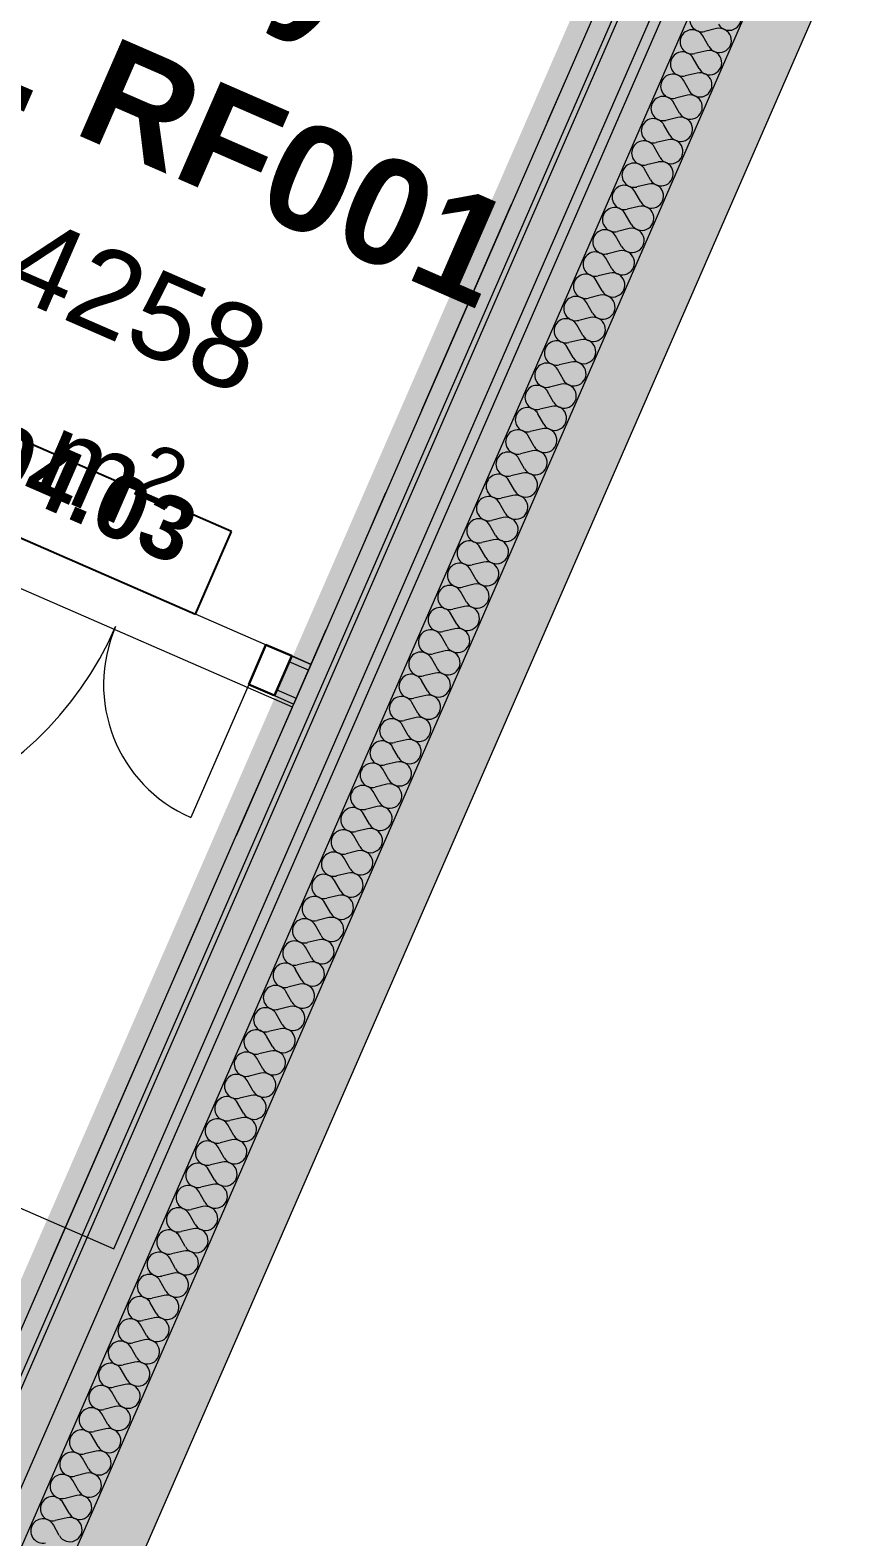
# Model space of a CAD drawing. Header units: millimetres. Extents: x -50172 to 90294, y -72116 to 25069.
# Drawn here: x 66959 to 68888, y -24110 to -20559 of the extents above; entities that cross this region are included whole.
import ezdxf
from ezdxf.enums import TextEntityAlignment as Align

# ---------------------------------------------------------------- set-up
doc = ezdxf.new("R2010")
doc.units = ezdxf.units.MM
doc.header["$MEASUREMENT"] = 0
doc.linetypes.add('Double Dashed', pattern=[1093.611073, 529.166651, -211.666656, 141.111112, -211.666656])
for name, color, linetype, lineweight, true_color in [('A-95-M-SFS_Edge_Pen_No__252', 7, 'Continuous', 13, 0xe8e8e8), ('New_A-20-M_Floor_Slab_Pen_No__255', 7, 'Continuous', 13, 0xe8e8e8), ('New_A-25-M_Wall_Ext_Pen_No__102', 7, 'Continuous', 15, 0xcccccc), ('New_A-25-M_Wall_Ext_Pen_No__107', 7, 'Continuous', 15, 0xa6a6a6), ('New_A-25-M_Wall_Int_Pen_No__107', 7, 'Continuous', 15, 0xa6a6a6), ('New_A-35-M_FFE-Zone_Pen_No__74', 7, 'Continuous', 20, 0x606060), ('New_ArchiCAD Doors_Pen_No__43', 7, 'Continuous', 30, 0x444444), ('New_ArchiCAD Doors_Pen_No__63', 7, 'Continuous', 20, 0x606060)]:
    doc.layers.add(name, color=color, linetype=linetype, lineweight=lineweight, true_color=true_color)
for name, color, linetype in [('New_A-15-MG_Structural_Grid', 7, 'Continuous'), ('New_A-20-M_Floor_Slab', 7, 'Continuous'), ('New_A-25-M_Wall_Ext', 7, 'Continuous'), ('New_A-25-M_Wall_Int', 7, 'Continuous'), ('New_A-35-M_FFE-Zone', 7, 'Continuous'), ('New_A-95-D_Dim_Grid.Dim', 7, 'Continuous'), ('New_ArchiCAD Door Markers', 7, 'Continuous'), ('New_ArchiCAD Doors', 7, 'Continuous')]:
    doc.layers.add(name, color=color, linetype=linetype)
for name, color, linetype, lineweight in [('New_A-15-MG_Structural_Grid_Pen_No__4', 7, 'Continuous', 20), ('New_A-20-M_Roof_Pen_No__2', 8, 'Continuous', 15), ('New_A-25-M_Wall_Ext_Pen_No__1', 7, 'Continuous', 13), ('New_A-25-M_Wall_Ext_Pen_No__141', 255, 'Continuous', 0), ('New_A-25-M_Wall_Ext_Pen_No__99', 255, 'Continuous', 13), ('New_A-25-M_Wall_Int_Pen_No__1', 7, 'Continuous', 13), ('New_A-95-D_Dim_Grid.Dim_Pen_No__4', 7, 'Continuous', 20), ('New_ArchiCAD Door Markers_Pen_No__1', 7, 'Continuous', 13), ('New_ArchiCAD Door Markers_Pen_No__5', 7, 'Continuous', 25), ('New_ArchiCAD Doors_Pen_No__1', 7, 'Continuous', 13), ('New_ArchiCAD Zone Stamps_Pen_No__9', 7, 'Continuous', 13)]:
    doc.layers.add(name, color=color, linetype=linetype, lineweight=lineweight)
doc.styles.add('GENERATED_STYLE_1', font='')
doc.styles.add('GENERATED_STYLE_2', font='')
doc.styles.add('GENERATED_STYLE_3', font='')
doc.styles.add('GENERATED_STYLE_4', font='')
doc.styles.get('GENERATED_STYLE_1').set_extended_font_data('Arial', bold=True)
doc.styles.get('GENERATED_STYLE_2').set_extended_font_data('Swis721 BT', bold=True)
doc.styles.get('GENERATED_STYLE_3').set_extended_font_data('Arial')
doc.styles.get('GENERATED_STYLE_4').set_extended_font_data('Swis721 BT')
doc.dimstyles.new('GENERATED_STYLE__5', dxfattribs={"dimtxt": 300, "dimasz": 95, "dimexe": 0.18, "dimexo": 0, "dimgap": 0.09, "dimtad": 1, "dimdec": 0, "dimzin": 0, "dimdsep": 46, "dimtxsty": 'GENERATED_STYLE_4', "dimblk": 'ARROWHEAD_2', "dimblk1": 'ARROWHEAD_2', "dimblk2": 'ARROWHEAD_2', "dimcen": 0.09, "dimclrd": 7, "dimclre": 7, "dimclrt": 7, "dimadec": 0, "dimazin": 0, "dimtfac": 1, "dimtdec": 4, "dimtmove": 0, "dimatfit": 3, "dimfxl": 1, "dimtolj": 1, "dimtzin": 0, "dimarcsym": 0})

# ---------------------------------------------------------------- blocks, each defined once
blk = doc.blocks.new('Slab_10_2', base_point=(56303.1, -24527.1))
at = {"layer": 'New_A-20-M_Floor_Slab_Pen_No__255', "linetype": 'Continuous', "flags": 128}
blk.add_lwpolyline([(56303.1, -24527.1), (61381.3, -26741.5), (63295, -22352.8), (63873.5, -21025.9), (64606.9, -21345.7), (64142.5, -22410.5), (65523.5, -23012.7), (65614, -23052.1), (65721.1, -22805.9), (67155.6, -23431.4), (68742.3, -19792.8), (65103.2, -18206), (60025, -15991.6)], close=True, dxfattribs=at)
blk = doc.blocks.new('Stair 01_INB 4257_7_1', base_point=(64470.9, -25717.5))
at = {"layer": 'New_A-35-M_FFE-Zone_Pen_No__74', "linetype": 'Continuous'}
for p, q in [((67576.4, -22155), (66298.2, -21597.7)), ((67458.5, -22425.5), (67576.4, -22155)), ((65070.4, -27902.1), (67458.5, -22425.5))]:
    blk.add_line(p, q, dxfattribs=at)
at = {"layer": 'New_ArchiCAD Zone Stamps_Pen_No__9'}
for tag, height, style, p in [('ROOM_NAME', 250, 'GENERATED_STYLE_1', (64214.1, -24409)), ('zoneNameLine2', 250, 'GENERATED_STYLE_1', (64025.7, -24841.2)), ('ROOM_NUMBER', 200, 'GENERATED_STYLE_3', (63837.2, -25261.9)), ('measuredAreaCode', 200, 'GENERATED_STYLE_3', (63680.2, -25622)), ('DUMMY_649', 200, 'GENERATED_STYLE_3', (63987.6, -25756)), ('DUMMY_650', 200, 'GENERATED_STYLE_3', (64477, -25969.4)), ('DUMMY_651', 133.3, 'GENERATED_STYLE_3', (64756.2, -26075.9))]:
    blk.add_attdef(tag, text='', height=height, rotation=336.4404, dxfattribs=dict(at, style=style)).set_placement(p, align=Align.TOP_LEFT)
blk = doc.blocks.new('Lobby_INB 4258_8_1', base_point=(67102, -21229.9))
at = {"layer": 'New_A-35-M_FFE-Zone_Pen_No__74', "linetype": 'Continuous'}
for p, q in [((66434, -19091.7), (65538.1, -21146.2)), ((68516.2, -19999.7), (66434, -19091.7)), ((67620.4, -22054.2), (68516.2, -19999.7)), ((65538.1, -21146.2), (67620.4, -22054.2))]:
    blk.add_line(p, q, dxfattribs=at)
at = {"layer": 'New_ArchiCAD Zone Stamps_Pen_No__9'}
for tag, height, style, p in [('ROOM_NAME', 250, 'GENERATED_STYLE_1', (66845.1, -19921.5)), ('zoneNameLine2', 250, 'GENERATED_STYLE_1', (66656.7, -20353.6)), ('ROOM_NUMBER', 200, 'GENERATED_STYLE_3', (66468.3, -20774.3)), ('measuredAreaCode', 200, 'GENERATED_STYLE_3', (66311.3, -21134.4)), ('DUMMY_649', 200, 'GENERATED_STYLE_3', (66618.7, -21268.5)), ('DUMMY_650', 200, 'GENERATED_STYLE_3', (66968.2, -21420.9)), ('DUMMY_651', 133.3, 'GENERATED_STYLE_3', (67247.5, -21527.4))]:
    blk.add_attdef(tag, text='', height=height, rotation=336.4404, dxfattribs=dict(at, style=style)).set_placement(p, align=Align.TOP_LEFT)
blk = doc.blocks.new('*X357')
at = {"layer": 'New_A-25-M_Wall_Ext_Pen_No__107', "linetype": 'Continuous'}
for p, q in [((68575.8, -20555.9), (68548, -20562.5)), ((68557.5, -20597.8), (68543.4, -20572.9)), ((68534.7, -20650.2), (68520.6, -20625.3)), ((68553, -20608.3), (68525.2, -20614.8)), ((68530.1, -20660.6), (68502.3, -20667.2)), ((68511.9, -20702.5), (68497.8, -20677.7)), ((68489, -20754.9), (68474.9, -20730.1)), ((68507.3, -20713), (68479.5, -20719.6)), ((68484.5, -20765.4), (68456.7, -20772)), ((68466.2, -20807.3), (68452.1, -20782.5)), ((68443.4, -20859.7), (68429.3, -20834.8)), ((68461.6, -20817.8), (68433.8, -20824.4)), ((68438.8, -20870.2), (68411, -20876.7)), ((68420.5, -20912.1), (68406.4, -20887.2)), ((68397.7, -20964.4), (68383.6, -20939.6)), ((68415.9, -20922.5), (68388.1, -20929.1)), ((68393.1, -20974.9), (68365.3, -20981.5)), ((68374.8, -21016.8), (68360.7, -20992)), ((68352, -21069.2), (68337.9, -21044.4)), ((68370.3, -21027.3), (68342.5, -21033.9)), ((68347.4, -21079.7), (68319.6, -21086.3)), ((68329.2, -21121.6), (68315.1, -21096.7)), ((68306.3, -21174), (68292.2, -21149.1)), ((68324.6, -21132.1), (68296.8, -21138.6)), ((68301.8, -21184.4), (68273.9, -21191)), ((68283.5, -21226.3), (68269.4, -21201.5)), ((68260.6, -21278.7), (68246.5, -21253.9)), ((68278.9, -21236.8), (68251.1, -21243.4)), ((68256.1, -21289.2), (68228.3, -21295.8)), ((68237.8, -21331.1), (68223.7, -21306.3)), ((68215, -21383.5), (68200.9, -21358.6)), ((68233.2, -21341.6), (68205.4, -21348.2)), ((68192.1, -21435.9), (68178, -21411)), ((68210.4, -21394), (68182.6, -21400.5)), ((68187.6, -21446.3), (68159.8, -21452.9)), ((68169.3, -21488.2), (68155.2, -21463.4)), ((68146.4, -21540.6), (68132.3, -21515.8)), ((68164.7, -21498.7), (68136.9, -21505.3)), ((68141.9, -21551.1), (68114.1, -21557.7)), ((68123.6, -21593), (68109.5, -21568.2)), ((68100.8, -21645.4), (68086.7, -21620.5)), ((68119, -21603.5), (68091.2, -21610.1)), ((68096.2, -21655.9), (68068.4, -21662.4)), ((68077.9, -21697.8), (68063.8, -21672.9)), ((68055.1, -21750.1), (68041, -21725.3)), ((68073.4, -21708.2), (68045.6, -21714.8)), ((68050.5, -21760.6), (68022.7, -21767.2)), ((68032.3, -21802.5), (68018.2, -21777.7)), ((68009.4, -21854.9), (67995.3, -21830.1)), ((68027.7, -21813), (67999.9, -21819.6)), ((68004.8, -21865.4), (67977, -21872)), ((67986.6, -21907.3), (67972.5, -21882.4)), ((67963.7, -21959.7), (67949.6, -21934.8)), ((67982, -21917.8), (67954.2, -21924.3)), ((67959.2, -21970.1), (67931.4, -21976.7)), ((67940.9, -22012), (67926.8, -21987.2)), ((67918.1, -22064.4), (67904, -22039.6)), ((67936.3, -22022.5), (67908.5, -22029.1)), ((67913.5, -22074.9), (67885.7, -22081.5)), ((67895.2, -22116.8), (67881.1, -22092)), ((67872.4, -22169.2), (67858.3, -22144.3)), ((67890.7, -22127.3), (67862.8, -22133.9)), ((67867.8, -22179.7), (67840, -22186.2)), ((67849.5, -22221.6), (67835.4, -22196.7)), ((67826.7, -22273.9), (67812.6, -22249.1)), ((67845, -22232), (67817.2, -22238.6)), ((67822.1, -22284.4), (67794.3, -22291)), ((67803.9, -22326.3), (67789.8, -22301.5)), ((67781, -22378.7), (67766.9, -22353.9)), ((67799.3, -22336.8), (67771.5, -22343.4)), ((67758.2, -22431.1), (67744.1, -22406.2)), ((67776.5, -22389.2), (67748.7, -22395.8)), ((67753.6, -22441.6), (67725.8, -22448.1)), ((67735.3, -22483.5), (67721.2, -22458.6)), ((67712.5, -22535.8), (67698.4, -22511)), ((67730.8, -22493.9), (67703, -22500.5)), ((67707.9, -22546.3), (67680.1, -22552.9)), ((67689.7, -22588.2), (67675.6, -22563.4)), ((67666.8, -22640.6), (67652.7, -22615.8)), ((67685.1, -22598.7), (67657.3, -22605.3)), ((67662.3, -22651.1), (67634.5, -22657.7)), ((67644, -22693), (67629.9, -22668.1)), ((67621.2, -22745.4), (67607.1, -22720.5)), ((67639.4, -22703.5), (67611.6, -22710)), ((67616.6, -22755.8), (67588.8, -22762.4)), ((67598.3, -22797.8), (67584.2, -22772.9)), ((67575.5, -22850.1), (67561.4, -22825.3)), ((67593.7, -22808.2), (67565.9, -22814.8)), ((67570.9, -22860.6), (67543.1, -22867.2)), ((67552.6, -22902.5), (67538.5, -22877.7)), ((67529.8, -22954.9), (67515.7, -22930)), ((67548.1, -22913), (67520.3, -22919.6)), ((67525.2, -22965.4), (67497.4, -22971.9)), ((67507, -23007.3), (67492.9, -22982.4)), ((67484.1, -23059.7), (67470, -23034.8)), ((67502.4, -23017.7), (67474.6, -23024.3)), ((67479.6, -23070.1), (67451.7, -23076.7)), ((67461.3, -23112), (67447.2, -23087.2)), ((67438.4, -23164.4), (67424.3, -23139.6)), ((67456.7, -23122.5), (67428.9, -23129.1)), ((67433.9, -23174.9), (67406.1, -23181.5)), ((67415.6, -23216.8), (67401.5, -23191.9)), ((67392.8, -23269.2), (67378.7, -23244.3)), ((67411, -23227.3), (67383.2, -23233.8)), ((67388.2, -23279.6), (67360.4, -23286.2)), ((67369.9, -23321.6), (67355.8, -23296.7)), ((67347.1, -23373.9), (67333, -23349.1)), ((67365.4, -23332), (67337.6, -23338.6)), ((67342.5, -23384.4), (67314.7, -23391)), ((67324.2, -23426.3), (67310.1, -23401.5)), ((67301.4, -23478.7), (67287.3, -23453.8)), ((67319.7, -23436.8), (67291.9, -23443.4)), ((67278.6, -23531.1), (67264.5, -23506.2)), ((67296.8, -23489.2), (67269, -23495.7)), ((67274, -23541.6), (67246.2, -23548.1)), ((67255.7, -23583.5), (67241.6, -23558.6)), ((67232.9, -23635.8), (67218.8, -23611)), ((67251.2, -23593.9), (67223.4, -23600.5)), ((67228.3, -23646.3), (67200.5, -23652.9)), ((67210.1, -23688.2), (67196, -23663.4)), ((67187.2, -23740.6), (67173.1, -23715.7)), ((67205.5, -23698.7), (67177.7, -23705.3)), ((67182.6, -23751.1), (67154.8, -23757.7)), ((67164.4, -23793), (67150.3, -23768.1)), ((67141.5, -23845.4), (67127.4, -23820.5)), ((67159.8, -23803.5), (67132, -23810)), ((67137, -23855.8), (67109.2, -23862.4)), ((67118.7, -23897.7), (67104.6, -23872.9)), ((67095.9, -23950.1), (67081.8, -23925.3)), ((67114.1, -23908.2), (67086.3, -23914.8)), ((67091.3, -23960.6), (67063.5, -23967.2)), ((67073, -24002.5), (67058.9, -23977.6)), ((67050.2, -24054.9), (67036.1, -24030)), ((67068.5, -24013), (67040.7, -24019.6)), ((67045.6, -24065.4), (67017.8, -24071.9)), ((67027.3, -24107.3), (67013.2, -24082.4))]:
    blk.add_line(p, q, dxfattribs=at)
for centre, start, end in [((68541.4, -20534.6), 156.4418, 283.3117), ((68605.2, -20531.3), 209.572, 103.3117), ((68518.6, -20587), 29.572, 156.4418), ((68582.4, -20583.7), 209.572, 103.3117), ((68518.6, -20587), 156.4418, 283.3117), ((68495.8, -20639.4), 156.4418, 283.3117), ((68495.8, -20639.4), 29.572, 156.4418), ((68559.6, -20636.1), 209.572, 103.3117), ((68472.9, -20691.8), 29.572, 156.4418), ((68536.7, -20688.4), 209.572, 103.3117), ((68472.9, -20691.8), 156.4418, 283.3117), ((68450.1, -20744.2), 156.4418, 283.3117), ((68450.1, -20744.2), 29.572, 156.4418), ((68513.9, -20740.8), 209.572, 103.3117), ((68427.2, -20796.6), 29.572, 156.4418), ((68491, -20793.2), 209.572, 103.3117), ((68427.2, -20796.6), 156.4418, 283.3117), ((68404.4, -20848.9), 156.4418, 283.3117), ((68404.4, -20848.9), 29.572, 156.4418), ((68468.2, -20845.6), 209.572, 103.3117), ((68381.6, -20901.3), 29.572, 156.4418), ((68445.4, -20898), 209.572, 103.3117), ((68381.6, -20901.3), 156.4418, 283.3117), ((68358.7, -20953.7), 156.4418, 283.3117), ((68358.7, -20953.7), 29.572, 156.4418), ((68422.5, -20950.3), 209.572, 103.3117), ((68335.9, -21006.1), 29.572, 156.4418), ((68399.7, -21002.7), 209.572, 103.3117), ((68335.9, -21006.1), 156.4418, 283.3117), ((68313, -21058.5), 156.4418, 283.3117), ((68313, -21058.5), 29.572, 156.4418), ((68376.8, -21055.1), 209.572, 103.3117), ((68290.2, -21110.8), 29.572, 156.4418), ((68354, -21107.5), 209.572, 103.3117), ((68290.2, -21110.8), 156.4418, 283.3117), ((68267.4, -21163.2), 156.4418, 283.3117), ((68267.4, -21163.2), 29.572, 156.4418), ((68331.2, -21159.9), 209.572, 103.3117), ((68244.5, -21215.6), 29.572, 156.4418), ((68308.3, -21212.2), 209.572, 103.3117), ((68244.5, -21215.6), 156.4418, 283.3117), ((68221.7, -21268), 156.4418, 283.3117), ((68221.7, -21268), 29.572, 156.4418), ((68285.5, -21264.6), 209.572, 103.3117), ((68198.9, -21320.4), 29.572, 156.4418), ((68262.7, -21317), 209.572, 103.3117), ((68198.9, -21320.4), 156.4418, 283.3117), ((68239.8, -21369.4), 209.572, 103.3117), ((68176, -21372.7), 156.4418, 283.3117), ((68176, -21372.7), 29.572, 156.4418), ((68153.2, -21425.1), 29.572, 156.4418), ((68217, -21421.8), 209.572, 103.3117), ((68153.2, -21425.1), 156.4418, 283.3117), ((68194.1, -21474.1), 209.572, 103.3117), ((68130.3, -21477.5), 156.4418, 283.3117), ((68130.3, -21477.5), 29.572, 156.4418), ((68107.5, -21529.9), 156.4418, 283.3117), ((68107.5, -21529.9), 29.572, 156.4418), ((68171.3, -21526.5), 209.572, 103.3117), ((68084.7, -21582.3), 29.572, 156.4418), ((68148.5, -21578.9), 209.572, 103.3117), ((68084.7, -21582.3), 156.4418, 283.3117), ((68061.8, -21634.6), 156.4418, 283.3117), ((68061.8, -21634.6), 29.572, 156.4418), ((68125.6, -21631.3), 209.572, 103.3117), ((68039, -21687), 29.572, 156.4418), ((68102.8, -21683.7), 209.572, 103.3117), ((68039, -21687), 156.4418, 283.3117), ((68016.1, -21739.4), 156.4418, 283.3117), ((68016.1, -21739.4), 29.572, 156.4418), ((68079.9, -21736), 209.572, 103.3117), ((67993.3, -21791.8), 29.572, 156.4418), ((68057.1, -21788.4), 209.572, 103.3117), ((67993.3, -21791.8), 156.4418, 283.3117), ((67970.5, -21844.2), 156.4418, 283.3117), ((67970.5, -21844.2), 29.572, 156.4418), ((68034.3, -21840.8), 209.572, 103.3117), ((67947.6, -21896.5), 29.572, 156.4418), ((68011.4, -21893.2), 209.572, 103.3117), ((67947.6, -21896.5), 156.4418, 283.3117), ((67924.8, -21948.9), 156.4418, 283.3117), ((67924.8, -21948.9), 29.572, 156.4418), ((67988.6, -21945.6), 209.572, 103.3117), ((67901.9, -22001.3), 29.572, 156.4418), ((67965.7, -21997.9), 209.572, 103.3117), ((67901.9, -22001.3), 156.4418, 283.3117), ((67879.1, -22053.7), 156.4418, 283.3117), ((67879.1, -22053.7), 29.572, 156.4418), ((67942.9, -22050.3), 209.572, 103.3117), ((67856.3, -22106.1), 29.572, 156.4418), ((67920.1, -22102.7), 209.572, 103.3117), ((67856.3, -22106.1), 156.4418, 283.3117), ((67833.4, -22158.4), 156.4418, 283.3117), ((67833.4, -22158.4), 29.572, 156.4418), ((67897.2, -22155.1), 209.572, 103.3117), ((67810.6, -22210.8), 29.572, 156.4418), ((67874.4, -22207.5), 209.572, 103.3117), ((67810.6, -22210.8), 156.4418, 283.3117), ((67787.8, -22263.2), 156.4418, 283.3117), ((67787.8, -22263.2), 29.572, 156.4418), ((67851.6, -22259.8), 209.572, 103.3117), ((67764.9, -22315.6), 29.572, 156.4418), ((67828.7, -22312.2), 209.572, 103.3117), ((67764.9, -22315.6), 156.4418, 283.3117), ((67742.1, -22368), 156.4418, 283.3117), ((67742.1, -22368), 29.572, 156.4418), ((67805.9, -22364.6), 209.572, 103.3117), ((67719.2, -22420.3), 29.572, 156.4418), ((67783, -22417), 209.572, 103.3117), ((67719.2, -22420.3), 156.4418, 283.3117), ((67760.2, -22469.4), 209.572, 103.3117), ((67696.4, -22472.7), 156.4418, 283.3117), ((67696.4, -22472.7), 29.572, 156.4418), ((67673.6, -22525.1), 29.572, 156.4418), ((67737.4, -22521.7), 209.572, 103.3117), ((67673.6, -22525.1), 156.4418, 283.3117), ((67714.5, -22574.1), 209.572, 103.3117), ((67650.7, -22577.5), 156.4418, 283.3117), ((67650.7, -22577.5), 29.572, 156.4418), ((67627.9, -22629.9), 156.4418, 283.3117), ((67627.9, -22629.9), 29.572, 156.4418), ((67691.7, -22626.5), 209.572, 103.3117), ((67605, -22682.2), 29.572, 156.4418), ((67668.8, -22678.9), 209.572, 103.3117), ((67605, -22682.2), 156.4418, 283.3117), ((67582.2, -22734.6), 156.4418, 283.3117), ((67582.2, -22734.6), 29.572, 156.4418), ((67646, -22731.3), 209.572, 103.3117), ((67559.4, -22787), 29.572, 156.4418), ((67623.2, -22783.7), 209.572, 103.3117), ((67559.4, -22787), 156.4418, 283.3117), ((67536.5, -22839.4), 156.4418, 283.3117), ((67536.5, -22839.4), 29.572, 156.4418), ((67600.3, -22836), 209.572, 103.3117), ((67513.7, -22891.8), 29.572, 156.4418), ((67577.5, -22888.4), 209.572, 103.3117), ((67513.7, -22891.8), 156.4418, 283.3117), ((67490.8, -22944.1), 156.4418, 283.3117), ((67490.8, -22944.1), 29.572, 156.4418), ((67554.6, -22940.8), 209.572, 103.3117), ((67468, -22996.5), 29.572, 156.4418), ((67531.8, -22993.2), 209.572, 103.3117), ((67468, -22996.5), 156.4418, 283.3117), ((67445.2, -23048.9), 156.4418, 283.3117), ((67445.2, -23048.9), 29.572, 156.4418), ((67509, -23045.6), 209.572, 103.3117), ((67422.3, -23101.3), 29.572, 156.4418), ((67486.1, -23097.9), 209.572, 103.3117), ((67422.3, -23101.3), 156.4418, 283.3117), ((67399.5, -23153.7), 156.4418, 283.3117), ((67399.5, -23153.7), 29.572, 156.4418), ((67463.3, -23150.3), 209.572, 103.3117), ((67376.7, -23206), 29.572, 156.4418), ((67440.5, -23202.7), 209.572, 103.3117), ((67376.7, -23206), 156.4418, 283.3117), ((67353.8, -23258.4), 156.4418, 283.3117), ((67353.8, -23258.4), 29.572, 156.4418), ((67417.6, -23255.1), 209.572, 103.3117), ((67331, -23310.8), 29.572, 156.4418), ((67394.8, -23307.5), 209.572, 103.3117), ((67331, -23310.8), 156.4418, 283.3117), ((67308.1, -23363.2), 156.4418, 283.3117), ((67308.1, -23363.2), 29.572, 156.4418), ((67371.9, -23359.8), 209.572, 103.3117), ((67285.3, -23415.6), 29.572, 156.4418), ((67349.1, -23412.2), 209.572, 103.3117), ((67285.3, -23415.6), 156.4418, 283.3117), ((67326.3, -23464.6), 209.572, 103.3117), ((67262.5, -23467.9), 156.4418, 283.3117), ((67262.5, -23467.9), 29.572, 156.4418), ((67239.6, -23520.3), 29.572, 156.4418), ((67303.4, -23517), 209.572, 103.3117), ((67239.6, -23520.3), 156.4418, 283.3117), ((67280.6, -23569.4), 209.572, 103.3117), ((67216.8, -23572.7), 156.4418, 283.3117), ((67216.8, -23572.7), 29.572, 156.4418), ((67193.9, -23625.1), 156.4418, 283.3117), ((67193.9, -23625.1), 29.572, 156.4418), ((67257.7, -23621.7), 209.572, 103.3117), ((67171.1, -23677.5), 29.572, 156.4418), ((67234.9, -23674.1), 209.572, 103.3117), ((67171.1, -23677.5), 156.4418, 283.3117), ((67148.3, -23729.8), 156.4418, 283.3117), ((67148.3, -23729.8), 29.572, 156.4418), ((67212.1, -23726.5), 209.572, 103.3117), ((67125.4, -23782.2), 29.572, 156.4418), ((67189.2, -23778.9), 209.572, 103.3117), ((67125.4, -23782.2), 156.4418, 283.3117), ((67102.6, -23834.6), 156.4418, 283.3117), ((67102.6, -23834.6), 29.572, 156.4418), ((67166.4, -23831.3), 209.572, 103.3117), ((67079.8, -23887), 29.572, 156.4418), ((67143.5, -23883.6), 209.572, 103.3117), ((67079.8, -23887), 156.4418, 283.3117), ((67056.9, -23939.4), 156.4418, 283.3117), ((67056.9, -23939.4), 29.572, 156.4418), ((67120.7, -23936), 209.572, 103.3117), ((67034.1, -23991.7), 29.572, 156.4418), ((67097.9, -23988.4), 209.572, 103.3117), ((67034.1, -23991.7), 156.4418, 283.3117), ((67011.2, -24044.1), 156.4418, 283.3117), ((67011.2, -24044.1), 29.572, 156.4418), ((67075, -24040.8), 209.572, 103.3117), ((66988.4, -24096.5), 29.572, 156.4418), ((67052.2, -24093.2), 209.572, 103.3117), ((66988.4, -24096.5), 156.4418, 283.3117)]:
    blk.add_arc(centre, 28.6, start, end, dxfattribs=at)
blk = doc.blocks.new('Wall_77_1', base_point=(68555.2, -20016.7))
at = {"layer": 'New_A-25-M_Wall_Ext_Pen_No__102', "linetype": 'Continuous'}
h = blk.add_hatch(dxfattribs=at)
h.set_pattern_fill('Plaster_0001', color=256, style=0, pattern_type=2)
h.set_pattern_definition([(66.44185, (0, 0), (-158.7693, 69.22654), [0, -100]), (66.44185, (-59.4, 80.45), (-158.7693, 69.22654), [0, -100])])
h.paths.add_polyline_path([(68555.2, -20016.7), (65053.6, -28047.6), (65060.3, -28064.7), (68567.1, -20021.9)])
at = {"layer": 'New_A-25-M_Wall_Ext_Pen_No__1', "linetype": 'Continuous'}
for p, q in [((68567.1, -20021.9), (65060.3, -28064.7)), ((65137.8, -28262.1), (68704.6, -20081.8))]:
    blk.add_line(p, q, dxfattribs=at)
at = {"layer": 'New_A-25-M_Wall_Ext_Pen_No__1', "linetype": 'Continuous', "flags": 128}
blk.add_lwpolyline([(65199.9, -28420.1), (68814.6, -20129.8)], dxfattribs=at)
at = {"layer": 'New_A-25-M_Wall_Ext_Pen_No__141', "linetype": 'Continuous', "flags": 128}
blk.add_lwpolyline([(68555.2, -20016.7), (65053.6, -28047.6)], dxfattribs=at)
at = {"layer": 'New_A-25-M_Wall_Ext', "color": 250, "lineweight": 50, "true_color": 0x2a2a2a}
blk.add_blockref('*X357', (0, 0), dxfattribs=at)
blk = doc.blocks.new('Double Door Asymmetric 19_2')
at = {"layer": 'New_ArchiCAD Doors_Pen_No__1', "linetype": 'Continuous'}
for p, q in [((-647.5, 0), (-647.5, -15)), ((647.5, 0), (647.5, -15)), ((-647.5, -15), (-647.5, -87)), ((647.5, -15), (647.5, -87)), ((-647.5, -87), (-647.5, -102)), ((647.5, -87), (647.5, -102))]:
    blk.add_line(p, q, dxfattribs=at)
at = {"layer": 'New_ArchiCAD Doors_Pen_No__43', "linetype": 'Continuous'}
for p, q in [((-581.5, 0), (-647.5, 0)), ((-647.5, 0), (-647.5, -102)), ((-581.5, -102), (-581.5, 0)), ((647.5, 0), (581.5, 0)), ((581.5, 0), (581.5, -102)), ((647.5, -102), (647.5, 0)), ((-647.5, -102), (-581.5, -102)), ((581.5, -102), (647.5, -102))]:
    blk.add_line(p, q, dxfattribs=at)
at = {"layer": 'New_ArchiCAD Doors_Pen_No__63', "linetype": 'Continuous'}
for p, q in [((581.5, 0), (581.5, 821)), ((-581.5, 0), (-581.5, 342))]:
    blk.add_line(p, q, dxfattribs=at)
for centre, radius, start, end in [((581.5, 0), 821, 90, 180), ((-581.5, 0), 342, 0, 90)]:
    blk.add_arc(centre, radius, start, end, dxfattribs=at)
blk = doc.blocks.new('Door Stamp 17_8')
at = {"layer": 'New_ArchiCAD Door Markers_Pen_No__5', "linetype": 'Continuous'}
for p, q in [((400.3, 211.8), (-400.3, 211.8)), ((-400.3, 211.8), (-400.3, 0)), ((400.3, 0), (400.3, 211.8)), ((-400.3, 0), (400.3, 0)), ((-400.3, 0), (400.3, 0))]:
    blk.add_line(p, q, dxfattribs=at)
at = {"layer": 'New_ArchiCAD Door Markers_Pen_No__1', "style": 'GENERATED_STYLE_2'}
blk.add_attdef('AC_WIDO_ID', text='', height=150, dxfattribs=at).set_placement((-341.4, 44.8), align=Align.BOTTOM_LEFT)
blk = doc.blocks.new('Wall_79_1', base_point=(66342.2, -21496.8))
at = {"layer": 'New_A-25-M_Wall_Int_Pen_No__107', "linetype": 'Continuous'}
for points in [[(66387.8, -21516.7), (66248.7, -21456.1), (66256.5, -21475.8), (66381.8, -21530.4)], [(66293.7, -21570.6), (66301.4, -21590.3), (66347, -21610.2), (66353, -21596.4)], [(67574.8, -22034.3), (67568.8, -22048.1), (67614.4, -22067.9), (67620.4, -22054.2)], [(67540, -22114.1), (67534, -22127.8), (67579.6, -22147.7), (67585.6, -22133.9)]]:
    blk.add_hatch(color=256, dxfattribs=at).paths.add_polyline_path(points)
at = {"layer": 'New_A-25-M_Wall_Int_Pen_No__1', "linetype": 'Continuous'}
for p, q in [((66381.8, -21530.4), (66256.5, -21475.8)), ((66381.8, -21530.4), (66387.8, -21516.7)), ((66353, -21596.4), (66381.8, -21530.4)), ((66293.7, -21570.6), (66353, -21596.4)), ((66347, -21610.2), (66353, -21596.4)), ((67540, -22114.1), (67568.8, -22048.1)), ((67568.8, -22048.1), (67574.8, -22034.3)), ((67614.4, -22067.9), (67568.8, -22048.1)), ((67534, -22127.8), (67540, -22114.1)), ((67540, -22114.1), (67585.6, -22133.9))]:
    blk.add_line(p, q, dxfattribs=at)
at = {"layer": 'New_A-25-M_Wall_Int_Pen_No__1', "linetype": 'Continuous', "flags": 128}
for points in [[(66387.8, -21516.7), (66248.7, -21456.1)], [(66301.4, -21590.3), (66347, -21610.2)], [(67620.4, -22054.2), (67574.8, -22034.3)], [(67579.6, -22147.7), (67620.4, -22054.2)], [(67534, -22127.8), (67579.6, -22147.7)]]:
    blk.add_lwpolyline(points, dxfattribs=at)
at = {"layer": 'New_ArchiCAD Door Markers'}
ref = blk.add_blockref('Door Stamp 17_8', (66981.3, -21775.5), dxfattribs=dict(at, rotation=336.4404115839944))
ref.add_attrib('AC_WIDO_ID', 'D04.03', dxfattribs={"layer": 'New_ArchiCAD Door Markers_Pen_No__1', "color": 7, "height": 150, "rotation": 336.4404, "style": 'GENERATED_STYLE_2'}).set_placement((66668.3, -21594.2), align=Align.BOTTOM_LEFT)
at = {"layer": 'New_ArchiCAD Doors', "color": 251, "linetype": 'Continuous', "lineweight": 20, "true_color": 0x606060, "zscale": 1000, "rotation": 156.4404115839944}
blk.add_blockref('Double Door Asymmetric 19_2', (66940.5, -21869), dxfattribs=at)
blk = doc.blocks.new('Standard grid marker_23')
at = {"layer": 'New_A-15-MG_Structural_Grid_Pen_No__4', "linetype": 'Double Dashed'}
blk.add_line((1000, 0), (29726, 0), dxfattribs=at)
at = {"layer": 'New_A-15-MG_Structural_Grid_Pen_No__4', "style": 'GENERATED_STYLE_4'}
for tag, p in [('AC_MarkerText_1_0', (-500, 36.5)), ('AC_MarkerText_1_1', (31226, 36.5))]:
    blk.add_attdef(tag, text='', height=350, rotation=90, dxfattribs=at).set_placement(p, align=Align.MIDDLE_CENTER)
blk = doc.blocks.new('*D390')
at = {"layer": 'New_A-95-D_Dim_Grid.Dim_Pen_No__4', "linetype": 'Continuous'}
for p, q in [((71660.5, -17866.3), (70361.5, -20845.4)), ((70275.5, -20808), (70447.4, -20882.9)), ((70404.3, -20903.5), (70318.6, -20787.4)), ((70361.5, -20845.4), (66864.1, -28866.1)), ((66778.1, -28828.6), (66950, -28903.6)), ((66821.2, -28808), (66907, -28924.1)), ((66864.1, -28866.1), (66839.7, -28922.1))]:
    blk.add_line(p, q, dxfattribs=at)
at = {"layer": 'New_A-95-D_Dim_Grid.Dim_Pen_No__4', "insert": (68346, -25317.5), "char_height": 300, "attachment_point": 7, "rotation": 66.4404, "style": 'GENERATED_STYLE_4'}
blk.add_mtext('\\A1;{\\fSwis721 BT|b0|i0|c0|p34;8,750}', dxfattribs=at)
blk = doc.blocks.new('ARROWHEAD_2')
at = {"color": 0, "linetype": 'Continuous', "lineweight": 0}
for p, q in [((-0.378, -0.655), (0.378, 0.655)), ((0, 0), (-1, 0))]:
    blk.add_line(p, q, dxfattribs=at)

msp = doc.modelspace()

# ---------------------------------------------------------------- hatches: boundary and pattern name
at = {"layer": 'New_A-25-M_Wall_Ext_Pen_No__99', "linetype": 'Continuous'}
msp.add_hatch(color=256, dxfattribs=at).paths.add_polyline_path([(55151.1, 1615.1), (55339.5, 2048.2), (74496.5, -6283.9), (74496.6, -6283.4), (74931.6, -6473.1), (74734, -6927.6), (74733.6, -6927.4), (65438.3, -28244.4), (65259.5, -28654.4), (64824.5, -28464.7), (45675.5, -20114.7), (45883.9, -19636.6), (64990.4, -27968), (74255.8, -6719.5)])

# ---------------------------------------------------------------- linework, layer by layer
at = {"layer": 'A-95-M-SFS_Edge_Pen_No__252', "linetype": 'Continuous', "flags": 128}
msp.add_lwpolyline([(56402.4, -24592.3), (65035.3, -28356.6), (68718.3, -19910.2), (60085.5, -16145.7)], close=True, dxfattribs=at)
at = {"layer": 'New_A-20-M_Roof_Pen_No__2', "linetype": 'Continuous'}
msp.add_line((65259.9, -28654.5), (74923.6, -6492.6), dxfattribs=at)

# ---------------------------------------------------------------- block references
at = {"layer": 'New_A-15-MG_Structural_Grid', "color": 8, "linetype": 'Continuous', "lineweight": 15, "zscale": 1000, "rotation": 246.4404115839982}
msp.add_blockref('Standard grid marker_23', (75485.9, -4014.8), dxfattribs=at)
at = {"layer": 'New_A-20-M_Floor_Slab', "color": 254, "linetype": 'Continuous', "lineweight": 13, "true_color": 0xe8e8e8}
msp.add_blockref('Slab_10_2', (56303.1, -24527.1), dxfattribs=at)
at = {"layer": 'New_A-25-M_Wall_Ext', "color": 250, "lineweight": 50, "true_color": 0x2a2a2a}
msp.add_blockref('Wall_77_1', (68555.2, -20016.7), dxfattribs=at)
at = {"layer": 'New_A-25-M_Wall_Int', "color": 250, "lineweight": 50, "true_color": 0x2a2a2a}
msp.add_blockref('Wall_79_1', (66342.2, -21496.8), dxfattribs=at)
at = {"layer": 'New_A-35-M_FFE-Zone', "linetype": 'Continuous'}
ref = msp.add_blockref('Lobby_INB 4258_8_1', (67102, -21229.9), dxfattribs=at)
ref.add_attrib('ROOM_NAME', 'Lobby', dxfattribs={"layer": 'New_ArchiCAD Zone Stamps_Pen_No__9', "color": 7, "height": 250, "rotation": 336.4404, "style": 'GENERATED_STYLE_1'}).set_placement((66845.1, -19921.5), align=Align.TOP_LEFT)
ref.add_attrib('ROOM_NUMBER', 'INB 4258', dxfattribs={"layer": 'New_ArchiCAD Zone Stamps_Pen_No__9', "color": 7, "height": 200, "rotation": 336.4404, "style": 'GENERATED_STYLE_3'}).set_placement((66468.3, -20774.3), align=Align.TOP_LEFT)
ref.add_attrib('zoneNameLine2', 'ID. RF001', dxfattribs={"layer": 'New_ArchiCAD Zone Stamps_Pen_No__9', "color": 7, "height": 250, "rotation": 336.4404, "style": 'GENERATED_STYLE_1'}).set_placement((66656.7, -20353.6), align=Align.TOP_LEFT)
ref.add_attrib('measuredAreaCode', 'A: ', dxfattribs={"layer": 'New_ArchiCAD Zone Stamps_Pen_No__9', "color": 7, "height": 200, "rotation": 336.4404, "style": 'GENERATED_STYLE_3'}).set_placement((66311.3, -21134.4), align=Align.TOP_LEFT)
ref.add_attrib('DUMMY_649', '5.1', dxfattribs={"layer": 'New_ArchiCAD Zone Stamps_Pen_No__9', "color": 7, "height": 200, "rotation": 336.4404, "style": 'GENERATED_STYLE_3'}).set_placement((66618.7, -21268.5), align=Align.TOP_LEFT)
ref.add_attrib('DUMMY_650', ' m', dxfattribs={"layer": 'New_ArchiCAD Zone Stamps_Pen_No__9', "color": 7, "height": 200, "rotation": 336.4404, "style": 'GENERATED_STYLE_3'}).set_placement((66968.2, -21420.9), align=Align.TOP_LEFT)
ref.add_attrib('DUMMY_651', '2', dxfattribs={"layer": 'New_ArchiCAD Zone Stamps_Pen_No__9', "color": 7, "height": 133.3, "rotation": 336.4404, "style": 'GENERATED_STYLE_3'}).set_placement((67247.5, -21527.4), align=Align.TOP_LEFT)
msp.add_blockref('Stair 01_INB 4257_7_1', (64470.9, -25717.5), dxfattribs=at)

# ---------------------------------------------------------------- dimensions: what is measured, and where the dimension line sits
at = {"layer": 'New_A-95-D_Dim_Grid.Dim', "linetype": 'Continuous'}
dim = msp.add_linear_dim(base=(66864.1, -28866.1), p1=(70361.5, -20845.4), p2=(66864.1, -28866.1), angle=246.4404, dimstyle='GENERATED_STYLE__5', dxfattribs=at)
dim.commit()
dim.dimension.update_dxf_attribs({"geometry": '*D390', "text_midpoint": (68420.2, -24771.9), "dimtype": 160, "text_rotation": 66.4404})

doc.saveas('drawing.dxf')
